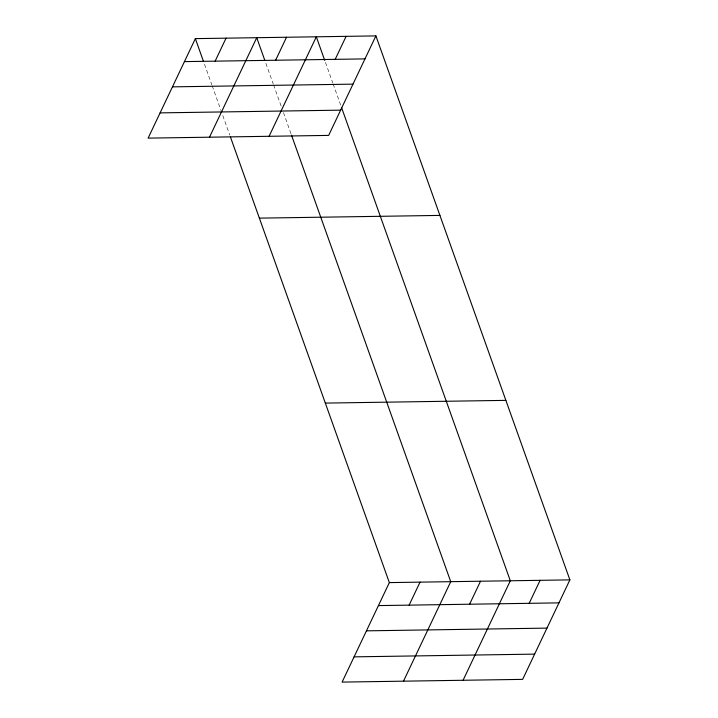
<?xml version="1.0" encoding="UTF-8"?>
<svg xmlns="http://www.w3.org/2000/svg" width="718" height="718" viewBox="0 0 718 718"><rect width="100%" height="100%" fill="white"/><g stroke="black" fill="none" stroke-linecap="round" stroke-linejoin="round"><path stroke-width="0.54" stroke-dasharray="3.59 2.69" d="M325.46 62.448L332.784 82.956M333.143 83.988L340.826 105.528M265.884 63.346L273.199 83.862M273.567 84.886L281.25 106.426M283.448 112.582L291.131 134.122M204.504 64.27L211.819 84.787M212.187 85.81L220.964 110.428M222.795 115.562L229.742 135.047"/><path stroke-width="1.08" d="M195.359 38.628L148.114 138.125L328.656 135.397L375.9 35.9L195.359 38.628L203.4 61.192M215.131 61.156L226.044 38.162M209.494 137.192L256.739 37.704L264.789 60.267M275.613 60.24L286.527 37.246M269.079 136.294L316.324 36.797L324.733 60.393M335.189 59.343L346.112 36.349M230.478 137.102L389.344 582.603L342.1 682.1L522.641 679.372L569.886 579.875L375.9 35.9M409.125 605.13L420.039 582.136M403.489 681.176L450.733 581.679L291.49 135.146M469.599 604.215L480.521 581.23M463.065 680.269L510.31 580.781L341.562 107.583M529.184 603.317L540.098 580.323M184.436 61.613L364.986 58.894M172.455 86.86L352.996 84.141M160.105 112.879L340.646 110.15M259.369 218.137L439.919 215.409M325.326 403.094L505.867 400.366M389.344 582.603L569.886 579.875M378.431 605.597L558.972 602.869M366.44 630.844L546.981 628.115M354.091 656.853L534.632 654.125"/></g></svg>
